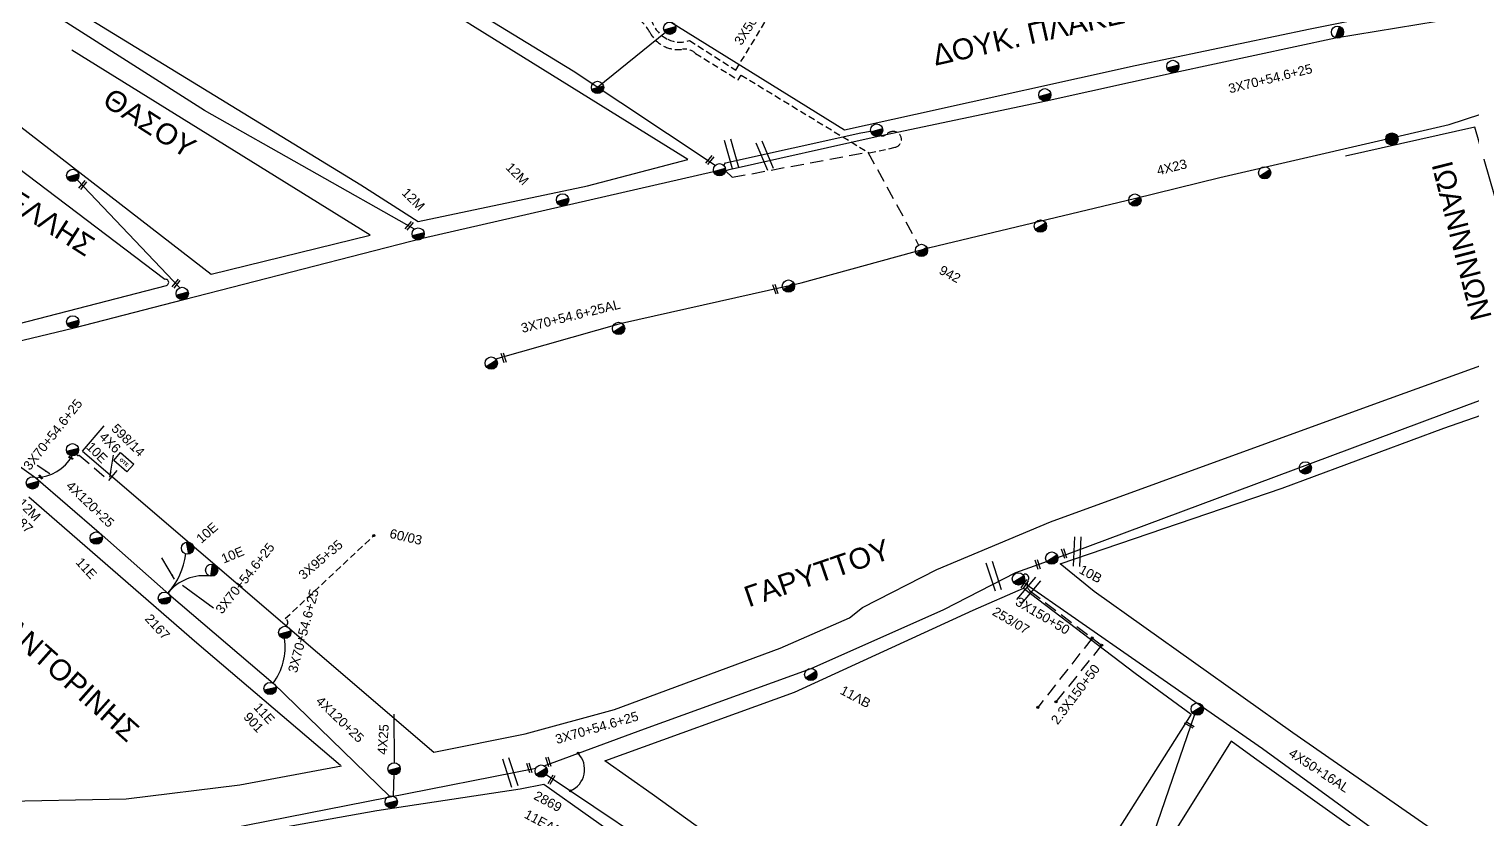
# Model space of a CAD drawing. Header units: millimetres. Extents: x 6950 to 9601, y 853 to 1951.
# Drawn here: x 7105.3 to 7382.5, y 1323.1 to 1475 of the extents above; entities that cross this region are included whole.
import ezdxf

# ---------------------------------------------------------------- set-up
doc = ezdxf.new("R2010")
doc.units = ezdxf.units.MM
doc.linetypes.add('DASHED', pattern=[19.05, 12.7, -6.35])
for name, color, linetype in [('Pillar OTE', 7, 'Continuous'), ('Άγνωστα', 7, 'Continuous'), ('Γυμνά εναέρια ΧΤ και ΦΟΠ (3Φ)   4x50+16AL', 7, 'Continuous'), ('Επιγραφές - Σχήματα', 7, 'Continuous'), ('Καλώδια ΧΤ   3x150AL+50CU', 7, 'DASHED'), ('Καλώδια ΧΤ   3x95+35 XLPE', 7, 'DASHED'), ('Μηχανική τομή', 7, 'Continuous'), ('Στύλος Ξύλινος', 7, 'Continuous'), ('Στύλος Ξύλινος @ 1', 7, 'Continuous'), ('Στύλος ΦΜ', 7, 'Continuous'), ('Στύλος ΦΜ @ 1', 7, 'Continuous'), ('Συνδέσεις', 7, 'Continuous'), ('Συνεστραμμένα ΧΤ   3x70+54.6+25 AL', 7, 'SYN_LINE'), ('Συνεστραμμένα ΧΤ   4x120+25 AL', 7, 'SYN_LINE'), ('Τομή', 7, 'Continuous'), ('Υπόβαθρο ΔΕΗ', 7, 'Continuous'), ('Υπόγεια καλώδια Παροχών ΧΤ   4x25', 7, 'DASHED'), ('Υπόγεια καλώδια Παροχών ΧΤ   4x6', 7, 'DASHED')]:
    doc.layers.add(name, color=color, linetype=linetype)
doc.styles.add('arial', font='ARIAL.TTF')
doc.styles.get("Standard").update_dxf_attribs({"font": 'ARIAL.TTF'})
doc.linetypes.add('SYN_LINE', pattern='A,0.5,-0.0001,["/\\/\\/\\/",Standard,S=0.1,R=0,X=0,Y=-0.05],-0.25', length=0.7501)
doc.dimstyles.new('ISO-25', dxfattribs={"dimtxt": 2.5, "dimasz": 2.5, "dimexe": 1.25, "dimexo": 0.625, "dimtad": 1, "dimtxsty": 'Standard', "dimcen": 2.5, "dimadec": 0, "dimazin": 0, "dimtfac": 1, "dimtmove": 0, "dimatfit": 3, "dimfxl": 1, "dimarcsym": 0})

# ---------------------------------------------------------------- blocks, each defined once
blk = doc.blocks.new('ΜΗΧΑΝΙΚΗ ΤΟΜΗ')
at = {"layer": 'Μηχανική τομή', "ltscale": 40}
for p, q in [((-1.89, 0.78), (1.89, 0.78)), ((1.89, 0), (-1.89, 0))]:
    blk.add_line(p, q, dxfattribs=at)
blk = doc.blocks.new('ΤΟΜΗ')
at = {"layer": 'Τομή', "ltscale": 40}
for p, q in [((-5.68, 0), (5.68, 0)), ((5.68, -2.33), (-5.68, -2.33))]:
    blk.add_line(p, q, dxfattribs=at)
blk = doc.blocks.new('ΥΠΑΡΧΩΝ ΤΣΙΜΕΝΤΕΝΙΟΣ ΣΤΥΛΟΣ')
at = {"layer": 'Στύλος ΦΜ'}
blk.add_hatch(color=7, dxfattribs=at).paths.add_polyline_path([(-1.29, -2.28, 0.574793), (2.62, 0, 0.268822), (1.3, 2.27)])
at = {"layer": 'Στύλος ΦΜ', "color": 7}
blk.add_line((-1.29, -2.28), (1.3, 2.27), dxfattribs=at)
blk.add_circle((0, 0), 2.62, dxfattribs=at)
at = {"layer": 'Στύλος ΦΜ', "flags": 4}
for tag, p in [('ΤΥΠΟΣ', (-4.91, 3.03)), ('ΑΡΙΘΜΟΣ', (-4.68, 8.05))]:
    blk.add_attdef(tag, p, '', height=4, dxfattribs=at)
blk = doc.blocks.new('ΥΠΑΡΧΩΝ ΞΥΛΙΝΟΣ ΣΤΥΛΟΣ')
at = {"layer": 'Στύλος Ξύλινος'}
h = blk.add_hatch(color=7, dxfattribs=at)
h.paths.add_polyline_path([(-2.62, 0, 0.270008), (-1.29, -2.28), (1.3, 2.27, 0.576266)])
h.paths.add_polyline_path([(-1.29, -2.28, 0.574793), (2.62, 0, 0.268822), (1.3, 2.27)])
at = {"layer": 'Στύλος Ξύλινος', "color": 7}
blk.add_line((-1.29, -2.28), (1.3, 2.27), dxfattribs=at)
blk.add_circle((0, 0), 2.62, dxfattribs=at)
at = {"layer": 'Στύλος Ξύλινος', "flags": 4}
for tag, p in [('ΑΡΙΘΜΟΣ', (-4.91, 8.6)), ('ΤΥΠΟΣ', (-4.85, 3.39))]:
    blk.add_attdef(tag, p, '', height=4, dxfattribs=at)
blk = doc.blocks.new('_ΣΥΝΔΕΣΗ')
at = {"layer": 'Συνδέσεις', "linetype": 'SYN_LINE', "ltscale": 40}
blk.add_hatch(color=256, dxfattribs=at).paths.add_polyline_path([(0.5, -0.01, 1), (-0.5, -0.01, 1)])
at = {"layer": 'Συνδέσεις'}
blk.add_circle((0, -0.01), 0.5, dxfattribs=at)
blk = doc.blocks.new('PILLAR ΟΤΕ')
at = {"layer": 'Pillar OTE', "ltscale": 40}
blk.add_lwpolyline([(-3.31, 2.02), (3.39, 2.02), (3.39, -1.99), (-3.31, -1.99)], close=True, dxfattribs=at)
at = {"layer": 'Pillar OTE', "insert": (-1.81, 0.71), "char_height": 1.3575, "width": 109.961, "attachment_point": 1}
blk.add_mtext('{\\fArial|b1|i0|c161|p34;OTE}', dxfattribs=at)

msp = doc.modelspace()

# ---------------------------------------------------------------- linework, layer by layer
at = {"layer": 'Άγνωστα', "color": 133}
for points in [[(7237.12, 1448.73), (7209.83, 1466.85), (7172.93, 1489.46), (7149.29, 1504.13), (7115.28, 1524.95)], [(7227.56, 1474.26), (7214.54, 1463.72)]]:
    msp.add_lwpolyline(points, dxfattribs=at)
at = {"layer": 'Άγνωστα', "color": 2, "linetype": 'DASHED', "ltscale": 0.1}
msp.add_lwpolyline([(7215.21, 1492.24), (7211.46, 1483.66), (7221.64, 1477.45, -0.137311), (7224.56, 1474.31, 0.173129), (7227.57, 1471.5, 0.137798), (7230.85, 1471.06, -0.227416), (7233.35, 1470.26), (7241.52, 1465.18), (7242.09, 1466.1), (7266.73, 1451.11), (7271.68, 1452.2, 0.897074), (7271.35, 1455.24, 0.190303), (7270, 1454.71, -0.310967), (7268.76, 1454.52, 0.493124)], format="xyb", dxfattribs=at)
at = {"layer": 'Άγνωστα', "color": 133, "linetype": 'DASHED', "ltscale": 0.1}
msp.add_lwpolyline([(7216.53, 1491.43), (7213.47, 1484.53), (7223.62, 1478.42, -0.192229), (7224.82, 1476.85, 0.214045), (7228.03, 1472.96, 0.203734), (7232.18, 1472.73), (7241.08, 1467.04), (7250.32, 1482.23)], format="xyb", dxfattribs=at)
at = {"layer": 'Άγνωστα', "color": 30}
for points in [[(7179.38, 1436.49), (7139.06, 1459.28), (7111.88, 1476.6)], [(7027.79, 1396.02), (7051.86, 1402.58), (7078.24, 1408.91), (7114, 1417.5), (7135.05, 1422.97), (7180.91, 1434.71), (7236.81, 1447.58)], [(7134.29, 1425.19), (7114.56, 1445.97)], [(7329.17, 1343.2), (7317.8, 1310), (7292.57, 1270.56)]]:
    msp.add_lwpolyline(points, dxfattribs=at)
at = {"layer": 'Άγνωστα', "color": 133, "ltscale": 40}
msp.add_lwpolyline([(7317.66, 1442.39), (7334.05, 1446.41), (7378.12, 1456.6), (7390.44, 1460.63), (7392.99, 1459.83), (7425.24, 1467.6)], dxfattribs=at)
at = {"layer": 'Άγνωστα', "color": 7}
msp.add_lwpolyline([(7238.78, 1448.72), (7239.08, 1449.21), (7265.07, 1455), (7266.98, 1455.32)], dxfattribs=at)
at = {"layer": 'Άγνωστα', "color": 133, "linetype": 'DASHED', "ltscale": 0.2}
msp.add_lwpolyline([(7239.1, 1447.65), (7240.41, 1446.44), (7266.45, 1451.27), (7276.19, 1433.42)], dxfattribs=at)
at = {"layer": 'Άγνωστα', "color": 2}
msp.add_lwpolyline([(7294.84, 1370.47), (7305.43, 1374.23), (7355.25, 1392.83), (7381.46, 1402.62), (7400.08, 1409.51)], dxfattribs=at)
at = {"layer": 'Άγνωστα', "color": 30, "linetype": 'DASHED', "ltscale": 0.2}
msp.add_lwpolyline([(7296.18, 1370.08), (7296.47, 1370.14, -0.64605), (7297.26, 1369.04, 0.331079), (7297.5, 1367.03), (7311.35, 1356.5)], format="xyb", dxfattribs=at)
for points in [[(7309.54, 1357.88), (7299.1, 1344.55)], [(7311.35, 1356.5), (7302.58, 1345.62)]]:
    msp.add_lwpolyline(points, dxfattribs=at)
at = {"layer": 'Γυμνά εναέρια ΧΤ και ΦΟΠ (3Φ)   4x50+16AL', "color": 30, "ltscale": 40}
msp.add_lwpolyline([(7295.36, 1369.24), (7318.54, 1353.12), (7342.27, 1336.67), (7383.17, 1306.87)], dxfattribs=at)
at = {"layer": 'Επιγραφές - Σχήματα'}
msp.add_arc((7207.55, 1332.64), 4.5, 293.2442, 43.6679, dxfattribs=at)
at = {"layer": 'Καλώδια ΧΤ   3x150AL+50CU', "color": 7, "linetype": 'Continuous', "ltscale": 0.1}
msp.add_lwpolyline([(7115.61, 1393.81), (7183.09, 1335.92)], dxfattribs=at)
at = {"layer": 'Καλώδια ΧΤ   3x95+35 XLPE', "color": 85, "linetype": 'DASHED', "ltscale": 0.1}
msp.add_lwpolyline([(7154.73, 1360.25, 0.598234), (7154.56, 1361.61), (7154.56, 1361.61), (7154.56, 1361.61), (7171.56, 1377.56)], format="xyb", dxfattribs=at)
at = {"layer": 'Συνεστραμμένα ΧΤ   3x70+54.6+25 AL', "color": 2, "linetype": 'SYN_LINE', "ltscale": 20}
msp.add_lwpolyline([(7239.1, 1447.65), (7239.83, 1447.93), (7268.4, 1454.37), (7300.69, 1461.14), (7325.27, 1466.61), (7356.26, 1473.22), (7379.7, 1477.12), (7402.66, 1481.72), (7432.73, 1489.18), (7461.12, 1495.42), (7501.03, 1503.79)], dxfattribs=at)
at = {"layer": 'Συνεστραμμένα ΧΤ   3x70+54.6+25 AL', "color": 133, "ltscale": 20}
msp.add_lwpolyline([(7194.97, 1411.54), (7219.14, 1418.43), (7253.65, 1426.14), (7278.34, 1432.94), (7317.66, 1442.39)], dxfattribs=at)
at = {"layer": 'Συνεστραμμένα ΧΤ   3x70+54.6+25 AL', "color": 173, "linetype": 'SYN_LINE', "ltscale": 20}
for points in [[(7204.27, 1333.34), (7223.55, 1340.44), (7255.56, 1352.03), (7281.02, 1363.34), (7294.84, 1370.47)], [(7204.67, 1331.62), (7232.14, 1313.18), (7264.12, 1290.77), (7277.3, 1281.52), (7290.97, 1270.34)]]:
    msp.add_lwpolyline(points, dxfattribs=at)
at = {"layer": 'Συνεστραμμένα ΧΤ   3x70+54.6+25 AL', "color": 85, "linetype": 'SYN_LINE', "ltscale": 10}
msp.add_lwpolyline([(7175.56, 1333.87), (7175.47, 1343.21)], dxfattribs=at)
at = {"layer": 'Συνεστραμμένα ΧΤ   3x70+54.6+25 AL', "color": 1, "linetype": 'SYN_LINE', "ltscale": 20}
msp.add_lwpolyline([(7135.95, 1319.74), (7174.08, 1327.2), (7202.68, 1332.86)], dxfattribs=at)
at = {"layer": 'Συνεστραμμένα ΧΤ   3x70+54.6+25 AL', "color": 85, "linetype": 'SYN_LINE', "ltscale": 5}
msp.add_lwpolyline([(7175.36, 1327.45), (7175.47, 1331.8)], dxfattribs=at)
at = {"layer": 'Συνεστραμμένα ΧΤ   3x70+54.6+25 AL', "color": 85, "linetype": 'SYN_LINE', "ltscale": 8}
for centre, radius, start, end in [((7106.34, 1397.11), 8.43, 271.8725, 330.0145), ((7121.78, 1375.69), 13.76, 318.094, 353.1058), ((7138.91, 1361.11), 8.75, 80.938, 141.9193), ((7143.12, 1356.06), 11.41, 322.9792, 8.6613)]:
    msp.add_arc(centre, radius, start, end, dxfattribs=at)
at = {"layer": 'Συνεστραμμένα ΧΤ   4x120+25 AL', "color": 85, "linetype": 'SYN_LINE', "ltscale": 20}
msp.add_lwpolyline([(7078.24, 1408.91), (7106.62, 1388.69), (7118.8, 1378.15), (7132.21, 1366.34), (7152.24, 1349.18), (7174.59, 1327.5)], dxfattribs=at)
at = {"layer": 'Υπόβαθρο ΔΕΗ'}
for points in [[(7117.3, 1476.73), (7169.04, 1445), (7180.1, 1437.91), (7212.59, 1444.81), (7231.88, 1449.87), (7190.51, 1475.54), (7152.78, 1499.43), (7108.26, 1527.42), (7080.79, 1545.51), (7075.13, 1549.07), (7049.1, 1515.55), (7067.76, 1501.19), (7061.14, 1491.43), (7034.73, 1510.84), (7012.37, 1528.99), (7012.37, 1528.99)], [(7262.94, 1361.79), (7265.42, 1363.72), (7279.69, 1371.05), (7301.52, 1380.22), (7364.3, 1403.1), (7392.53, 1413.3), (7387.97, 1428.05), (7389.61, 1433.18), (7383.05, 1456.08), (7358.16, 1450.48)], [(7105.33, 1385.02), (7137.56, 1356.95), (7165.19, 1333.45)], [(7328.55, 1343.26), (7289.68, 1281.8), (7267.36, 1297.32), (7251.5, 1308.78), (7225.03, 1327.84), (7215.92, 1334.24), (7252.33, 1347.47), (7286.65, 1363.25), (7296.37, 1367.48), (7317.78, 1351.13), (7328.55, 1343.26)], [(7029.61, 1362.89), (7064.54, 1332.15), (7072.05, 1325.91), (7123.99, 1326.98), (7145.82, 1329.63), (7165.38, 1333.29)], [(7183.09, 1335.92), (7200.66, 1339.46), (7217.77, 1344.14), (7249.59, 1355.93), (7262.94, 1361.79)], [(7319.72, 1309.77), (7364.59, 1279.63), (7382.1, 1305.24), (7340.74, 1334.79), (7336.21, 1338.03), (7318.89, 1310.33), (7319.72, 1309.77)], [(7147.05, 1320.26), (7172.12, 1324.73), (7199.64, 1328.88), (7204.2, 1329.76), (7231.27, 1310.59), (7265.32, 1286.51), (7284.73, 1273.14), (7268.46, 1252.54), (7258.02, 1239.14), (7218.48, 1266.76), (7196.15, 1283.57), (7175.89, 1299.21), (7160.31, 1310.54), (7147.05, 1320.26)]]:
    msp.add_lwpolyline(points, dxfattribs=at)
for points in [[(7229.96, 1546.88), (7248.19, 1533.36), (7279.88, 1511.2), (7308.44, 1491.24), (7335.99, 1529.11), (7362.3, 1510.35), (7391.73, 1490.07), (7398.49, 1485.04), (7381.57, 1481.03), (7351.38, 1474.89), (7317.82, 1467.88), (7275.61, 1458.52), (7261.98, 1455.49), (7187.59, 1501.78), (7222.13, 1540.04), (7227.62, 1546.1, -0.263527), (7229.96, 1546.88, 0.098164)], [(7001.09, 1435.09), (7044.26, 1403.04), (7131.72, 1425.67, 1.008412), (7131.41, 1426.82), (7093.69, 1455.35), (7097.76, 1460.74), (7140.33, 1427.85), (7170.84, 1435.29), (7113.58, 1470.89)], [(7303.36, 1372.17), (7345.99, 1386.7), (7377.05, 1398.22), (7394.57, 1404.33), (7408.99, 1359.09, -0.219098), (7407.01, 1342.98), (7387.01, 1312.64), (7348.04, 1339.63), (7309.94, 1366.81), (7303.36, 1372.17)]]:
    msp.add_lwpolyline(points, format="xyb", dxfattribs=at)
at = {"layer": 'Υπόβαθρο ΔΕΗ', "color": 7, "linetype": 'Continuous', "ltscale": 0.1}
msp.add_lwpolyline([(7115.61, 1393.81), (7119.77, 1398.66)], dxfattribs=at)
at = {"layer": 'Υπόγεια καλώδια Παροχών ΧΤ   4x6', "color": 85, "linetype": 'DASHED', "ltscale": 0.2}
msp.add_lwpolyline([(7114.48, 1393.2, 0.560511), (7114.96, 1393.05), (7120.65, 1388.17), (7122.97, 1390.88)], format="xyb", dxfattribs=at)

# ---------------------------------------------------------------- block references
at = {"layer": 'Pillar OTE', "xscale": 0.5, "yscale": 0.5, "zscale": 0.5, "rotation": 319.1919770491503}
msp.add_blockref('PILLAR ΟΤΕ', (7123.52, 1391.67), dxfattribs=at)
at = {"layer": 'Μηχανική τομή'}
for p, xscale, yscale, zscale, rotation in [((7236.25, 1449.62), 0.4999999999999999, 0.4999999999999999, 0.4999999999999999, 50.53033327265273), ((7115.81, 1444.82), 0.4999999999999999, 0.4999999999999999, 0.4999999999999999, 50.53033327265273), ((7178.51, 1436.99), 0.4999999999999999, 0.4999999999999999, 0.4999999999999999, 50.53033327265273), ((7133.73, 1425.88), 0.4999999999999999, 0.4999999999999999, 0.4999999999999999, 50.53033327265273), ((7248.52, 1424.87), 0.4999999999999998, 0.4999999999999998, 0.4999999999999998, 287.8886650906091), ((7196.32, 1411.69), 0.4999999999999998, 0.4999999999999998, 0.4999999999999998, 287.8886650906091), ((7113.34, 1392.41), 0.2500000000002005, 0.2500000000002005, 0.2500000000002005, 331.5446991727721), ((7107.51, 1388.76), 0.2500000000001928, 0.2500000000001928, 0.2500000000001928, 312.6268794242704), ((7303.96, 1374.05), 0.4999999999999998, 0.4999999999999998, 0.4999999999999998, 287.8886650906091), ((7298.89, 1371.97), 0.4999999999999998, 0.4999999999999998, 0.4999999999999998, 287.8886650906091), ((7296.41, 1368.32), 0.5, 0.5, 0.5, 235.1383027284685), ((7328.1, 1341.02), 0.5, 0.5, 0.5, 328.8551812682033), ((7201.23, 1332.84), 0.4999999999999998, 0.4999999999999998, 0.4999999999999998, 287.8886650906091), ((7204.89, 1334.01), 0.4999999999999998, 0.4999999999999998, 0.4999999999999998, 287.8886650906091), ((7205.52, 1330.73), 0.4999999999999998, 0.4999999999999998, 0.4999999999999998, 240.3140535243505)]:
    msp.add_blockref('ΜΗΧΑΝΙΚΗ ΤΟΜΗ', p, dxfattribs=dict(at, xscale=xscale, yscale=yscale, zscale=zscale, rotation=rotation))
at = {"layer": 'Στύλος Ξύλινος @ 1', "ltscale": 40, "xscale": 0.4499999999998181, "yscale": 0.4499999999998181, "zscale": 0.4499999999998181, "rotation": 311.9523410370047}
msp.add_blockref('ΥΠΑΡΧΩΝ ΞΥΛΙΝΟΣ ΣΤΥΛΟΣ', (7367.09, 1453.8), dxfattribs=at)
at = {"layer": 'Στύλος ΦΜ @ 1', "ltscale": 40}
ref = msp.add_blockref('ΥΠΑΡΧΩΝ ΤΣΙΜΕΝΤΕΝΙΟΣ ΣΤΥΛΟΣ', (7356.65, 1474.34), dxfattribs=dict(at, xscale=0.449999999999818, yscale=0.449999999999818, zscale=0.449999999999818, rotation=10.16960803652356))
ref.add_attrib('ΤΥΠΟΣ', '12M', (7357.73, 1482.17), dxfattribs={"layer": 'Στύλος ΦΜ', "height": 1.8, "rotation": 10.1696, "flags": 4})
ref.add_attrib('ΑΡΙΘΜΟΣ', '6M.T.', (7355.54, 1478.03), dxfattribs={"layer": 'Στύλος ΦΜ', "height": 1.8, "rotation": 10.1696, "flags": 4})
at = {"layer": 'Στύλος ΦΜ @ 1', "ltscale": 40, "xscale": 0.449999999999818, "yscale": 0.449999999999818, "zscale": 0.449999999999818}
for p, rotation in [((7228.39, 1475.09), 314.8423271884067), ((7325.02, 1467.76), 314.8423271884067), ((7214.54, 1463.72), 314.8423271884067), ((7300.44, 1462.3), 314.8423271884067), ((7268.14, 1455.52), 314.8423271884067), ((7113.73, 1446.8), 314.8423271884067), ((7237.95, 1447.89), 314.8423271884067), ((7342.66, 1447.3), 331.8060337909106), ((7317.74, 1442.05), 331.8060337909106), ((7299.58, 1437.07), 331.8060337909106), ((7134.76, 1424.11), 314.8423271884067), ((7251.19, 1425.52), 331.8060337909106), ((7113.73, 1418.64), 314.8423271884067), ((7218.58, 1417.39), 331.8060337909106), ((7194.13, 1410.72), 331.8060337909106), ((7350.47, 1390.57), 331.8060337909106), ((7295.36, 1369.24), 331.8060337909106), ((7154.46, 1358.95), 314.8423271884067), ((7329.72, 1344.23), 331.8060337909106), ((7175.46, 1332.73), 314.8423271884067), ((7174.91, 1326.36), 314.8423271884067)]:
    msp.add_blockref('ΥΠΑΡΧΩΝ ΤΣΙΜΕΝΤΕΝΙΟΣ ΣΤΥΛΟΣ', p, dxfattribs=dict(at, rotation=rotation))
at = {"layer": 'Στύλος ΦΜ @ 1', "ltscale": 40}
ref = msp.add_blockref('ΥΠΑΡΧΩΝ ΤΣΙΜΕΝΤΕΝΙΟΣ ΣΤΥΛΟΣ', (7207.83, 1442.11), dxfattribs=dict(at, xscale=0.449999999999818, yscale=0.449999999999818, zscale=0.449999999999818, rotation=314.8423271884067))
ref.add_attrib('ΤΥΠΟΣ', '12M', (7196.76, 1448.2), dxfattribs={"layer": 'Στύλος ΦΜ', "height": 1.8, "rotation": 314.8423, "flags": 4})
ref = msp.add_blockref('ΥΠΑΡΧΩΝ ΤΣΙΜΕΝΤΕΝΙΟΣ ΣΤΥΛΟΣ', (7180.08, 1435.54), dxfattribs=dict(at, xscale=0.449999999999818, yscale=0.449999999999818, zscale=0.449999999999818, rotation=314.8423271884067))
ref.add_attrib('ΤΥΠΟΣ', '12M', (7176.8, 1443.32), dxfattribs={"layer": 'Στύλος ΦΜ', "height": 1.8, "rotation": 314.8423, "flags": 4})
ref = msp.add_blockref('ΥΠΑΡΧΩΝ ΤΣΙΜΕΝΤΕΝΙΟΣ ΣΤΥΛΟΣ', (7276.75, 1432.39), dxfattribs=dict(at, xscale=0.449999999999818, yscale=0.449999999999818, zscale=0.449999999999818, rotation=331.8060337909106))
ref.add_attrib('ΤΥΠΟΣ', '942', (7279.94, 1428.02), dxfattribs={"layer": 'Στύλος ΦΜ', "height": 1.8, "rotation": 331.806, "flags": 4})
ref = msp.add_blockref('ΥΠΑΡΧΩΝ ΤΣΙΜΕΝΤΕΝΙΟΣ ΣΤΥΛΟΣ', (7113.69, 1394.08), dxfattribs=dict(at, xscale=0.449999999999818, yscale=0.449999999999818, zscale=0.449999999999818, rotation=314.8423271884067))
ref.add_attrib('ΤΥΠΟΣ', '10Ε', (7116.18, 1394.48), dxfattribs={"layer": 'Στύλος ΦΜ', "height": 1.8, "rotation": 314.8423, "flags": 4})
ref = msp.add_blockref('ΥΠΑΡΧΩΝ ΤΣΙΜΕΝΤΕΝΙΟΣ ΣΤΥΛΟΣ', (7105.99, 1387.69), dxfattribs=dict(at, xscale=0.449999999999818, yscale=0.449999999999818, zscale=0.449999999999818, rotation=314.9796564296063))
ref.add_attrib('ΤΥΠΟΣ', '12M', (7103, 1383.63), dxfattribs={"layer": 'Στύλος ΦΜ', "height": 1.8, "rotation": 314.9797, "flags": 4})
ref.add_attrib('ΑΡΙΘΜΟΣ', '1487', (7101.04, 1381.81), dxfattribs={"layer": 'Στύλος ΦΜ', "height": 1.8, "rotation": 314.9797, "flags": 4})
ref = msp.add_blockref('ΥΠΑΡΧΩΝ ΤΣΙΜΕΝΤΕΝΙΟΣ ΣΤΥΛΟΣ', (7118.26, 1377.1), dxfattribs=dict(at, xscale=0.4499999999998181, yscale=0.4499999999998181, zscale=0.4499999999998181, rotation=312.4878480016574))
ref.add_attrib('ΤΥΠΟΣ', '11E', (7114.18, 1372.34), dxfattribs={"layer": 'Στύλος ΦΜ', "height": 1.8, "rotation": 312.4878, "flags": 4})
ref = msp.add_blockref('ΥΠΑΡΧΩΝ ΤΣΙΜΕΝΤΕΝΙΟΣ ΣΤΥΛΟΣ', (7135.79, 1375.17), dxfattribs=dict(at, xscale=0.449999999999818, yscale=0.449999999999818, zscale=0.449999999999818, rotation=41.07463850586768))
ref.add_attrib('ΤΥΠΟΣ', '10E', (7138.44, 1375.97), dxfattribs={"layer": 'Στύλος ΦΜ', "height": 1.8, "rotation": 41.0746, "flags": 4})
ref = msp.add_blockref('ΥΠΑΡΧΩΝ ΤΣΙΜΕΝΤΕΝΙΟΣ ΣΤΥΛΟΣ', (7140.42, 1370.92), dxfattribs=dict(at, xscale=0.449999999999818, yscale=0.449999999999818, zscale=0.449999999999818, rotation=22.66082259258684))
ref.add_attrib('ΤΥΠΟΣ', '10E', (7142.72, 1372.17), dxfattribs={"layer": 'Στύλος ΦΜ', "height": 1.8, "rotation": 22.6608, "flags": 4})
ref = msp.add_blockref('ΥΠΑΡΧΩΝ ΤΣΙΜΕΝΤΕΝΙΟΣ ΣΤΥΛΟΣ', (7301.76, 1373.24), dxfattribs=dict(at, xscale=0.449999999999818, yscale=0.449999999999818, zscale=0.449999999999818, rotation=331.8060337909106))
ref.add_attrib('ΤΥΠΟΣ', '10B', (7306.84, 1370.46), dxfattribs={"layer": 'Στύλος ΦΜ', "height": 1.8, "rotation": 331.806, "flags": 4})
ref = msp.add_blockref('ΥΠΑΡΧΩΝ ΤΣΙΜΕΝΤΕΝΙΟΣ ΣΤΥΛΟΣ', (7131.34, 1365.54), dxfattribs=dict(at, xscale=0.4499999999998181, yscale=0.4499999999998181, zscale=0.4499999999998181, rotation=312.4878480016574))
ref.add_attrib('ΤΥΠΟΣ', '2167', (7127.46, 1361.49), dxfattribs={"layer": 'Στύλος ΦΜ', "height": 1.8, "rotation": 312.4878, "flags": 4})
ref = msp.add_blockref('ΥΠΑΡΧΩΝ ΤΣΙΜΕΝΤΕΝΙΟΣ ΣΤΥΛΟΣ', (7255.49, 1350.86), dxfattribs=dict(at, xscale=0.449999999999818, yscale=0.449999999999818, zscale=0.449999999999818, rotation=331.8060337909106))
ref.add_attrib('ΤΥΠΟΣ', '11ΛΒ', (7260.95, 1347.25), dxfattribs={"layer": 'Στύλος ΦΜ', "height": 1.8, "rotation": 331.806, "flags": 4})
ref = msp.add_blockref('ΥΠΑΡΧΩΝ ΤΣΙΜΕΝΤΕΝΙΟΣ ΣΤΥΛΟΣ', (7151.63, 1348.17), dxfattribs=dict(at, xscale=0.4499999999998181, yscale=0.4499999999998181, zscale=0.4499999999998181, rotation=312.4878480016574))
ref.add_attrib('ΤΥΠΟΣ', '901', (7146.4, 1342.6), dxfattribs={"layer": 'Στύλος ΦΜ', "height": 1.8, "rotation": 312.4878, "flags": 4})
ref.add_attrib('ΑΡΙΘΜΟΣ', '11E', (7148.35, 1344.46), dxfattribs={"layer": 'Στύλος ΦΜ', "height": 1.8, "rotation": 312.4878, "flags": 4})
ref = msp.add_blockref('ΥΠΑΡΧΩΝ ΤΣΙΜΕΝΤΕΝΙΟΣ ΣΤΥΛΟΣ', (7203.71, 1332.31), dxfattribs=dict(at, xscale=0.449999999999818, yscale=0.449999999999818, zscale=0.449999999999818, rotation=331.8060337909106))
ref.add_attrib('ΤΥΠΟΣ', '2869', (7202.12, 1327), dxfattribs={"layer": 'Στύλος ΦΜ', "height": 1.8, "rotation": 331.806, "flags": 4})
ref.add_attrib('ΑΡΙΘΜΟΣ', '11EΛB', (7200.28, 1323.42), dxfattribs={"layer": 'Στύλος ΦΜ', "height": 1.8, "rotation": 331.806, "flags": 4})
at = {"layer": 'Συνδέσεις', "xscale": 0.4, "yscale": 0.4, "zscale": 0.25}
for p in [(7171.56, 1377.57), (7309.54, 1357.88), (7311.35, 1356.51), (7299.1, 1344.56), (7302.58, 1345.63), (7210.81, 1335.75), (7209.32, 1328.5)]:
    msp.add_blockref('_ΣΥΝΔΕΣΗ', p, dxfattribs=at)
at = {"layer": 'Τομή'}
for p, xscale, yscale, zscale, rotation in [((7240.83, 1451.09), 0.5, 0.5, 0.5, 285.8020867538628), ((7247.19, 1450.81), 0.4999999999999999, 0.4999999999999999, 0.4999999999999999, 292.6819364898471), ((7307.24, 1374.46), 0.4999999999999995, 0.4999999999999995, 0.4999999999999995, 267.3568493016206), ((7291.18, 1369.92), 0.4999999999999994, 0.4999999999999994, 0.4999999999999994, 287.9789526518648), ((7297.77, 1366.69), 0.4999999999999995, 0.4999999999999995, 0.4999999999999995, 229.5912876883145), ((7198.33, 1332.23), 0.4999999999999994, 0.4999999999999994, 0.4999999999999994, 287.9789526518648)]:
    msp.add_blockref('ΤΟΜΗ', p, dxfattribs=dict(at, xscale=xscale, yscale=yscale, zscale=zscale, rotation=rotation))

# ---------------------------------------------------------------- texts
at = {"ltscale": 40, "char_height": 4, "width": 94.4586, "attachment_point": 1, "style": 'arial'}
for s, insert, rotation in [('ΔΟΥΚ. ΠΛΑΚΕΝΤΙΑΣ', (7278.53, 1471.78), 12.7082), ('ΘAΣOY', (7121.33, 1463.84), 327.3764), ('ΙΩΑΝΝΙΝΩΝ', (7378.56, 1449.9), 284.3003), ('ΠΕΛΛΗΣ', (7099.25, 1446.69), 327.3764), ('ΓAPYTTOY', (7242.26, 1367.54), 18.9789), ('ΣΑΝΤΟΡΙΝΗΣ', (7100.14, 1364.39), 318.4089)]:
    msp.add_mtext(s, dxfattribs=dict(at, insert=insert, rotation=rotation))
at = {"layer": 'Άγνωστα', "ltscale": 40, "char_height": 1.8, "width": 34.5395, "attachment_point": 1, "style": 'arial'}
for s, insert, rotation in [('\\pt19.8;3X50+35', (7240.65, 1472.63), 57.391), ('\\pt19.8;3X70+54.6+25', (7335.53, 1464.31), 13.9241), ('\\pt19.8;4X23', (7321.76, 1448.56), 13.9241), ('3X70+54.6+25', (7104.08, 1391.09), 51.6831), ('598/14', (7122.27, 1399.25), 315.5911), ('4Χ6', (7119.95, 1397.66), 315.5911), ('4X120+25', (7113.56, 1388.25), 316.3149), ('60/03', (7174.87, 1378.91), 347.0055), ('3X70+54.6+25', (7141, 1363.47), 51.6831), ('3X95+35', (7156.89, 1370.36), 40.2538), ('3X70+54.6+25', (7155.04, 1351.51), 75.1009), ('3X150+50', (7295.52, 1365.88), 329.3962), ('253/07', (7291.09, 1363.98), 329.3962), ('2.3X150+50', (7301.46, 1342.18), 52.7763), ('4X120+25', (7161.53, 1346.88), 316.3149), ('3X70+54.6+25', (7206.22, 1339.21), 16.2422)]:
    msp.add_mtext(s, dxfattribs=dict(at, insert=insert, rotation=rotation))
at = {"layer": 'Γυμνά εναέρια ΧΤ και ΦΟΠ (3Φ)   4x50+16AL', "ltscale": 40, "insert": (7348.09, 1336.8), "char_height": 1.8, "width": 34.5395, "attachment_point": 1, "rotation": 326.8729, "style": 'arial'}
msp.add_mtext('4X50+16AL', dxfattribs=at)
at = {"layer": 'Συνεστραμμένα ΧΤ   3x70+54.6+25 AL', "ltscale": 20, "insert": (7199.65, 1418.27), "char_height": 1.8, "width": 34.5395, "attachment_point": 1, "rotation": 13.9241, "style": 'arial'}
msp.add_mtext('\\pt19.8;3X70+54.6+25AL', dxfattribs=at)
at = {"layer": 'Υπόγεια καλώδια Παροχών ΧΤ   4x25', "ltscale": 0.2, "insert": (7172.26, 1335.52), "char_height": 1.8, "width": 34.5395, "attachment_point": 1, "rotation": 86.1193, "style": 'arial'}
msp.add_mtext('4X25', dxfattribs=at)

# ---------------------------------------------------------------- leaders
at = {"layer": 'Επιγραφές - Σχήματα', "ltscale": 40}
for points in [[(7120.88, 1388.82), (7121.54, 1393.02)], [(7109.34, 1389.46), (7106.91, 1391.01)], [(7133.3, 1369.21), (7130.88, 1373.26)], [(7140.8, 1363.6), (7134.81, 1367.99)]]:
    msp.add_leader(points, dimstyle='ISO-25', override={"dimasz": 1, "dimtad": 0}, dxfattribs=at)

doc.saveas('drawing.dxf')
